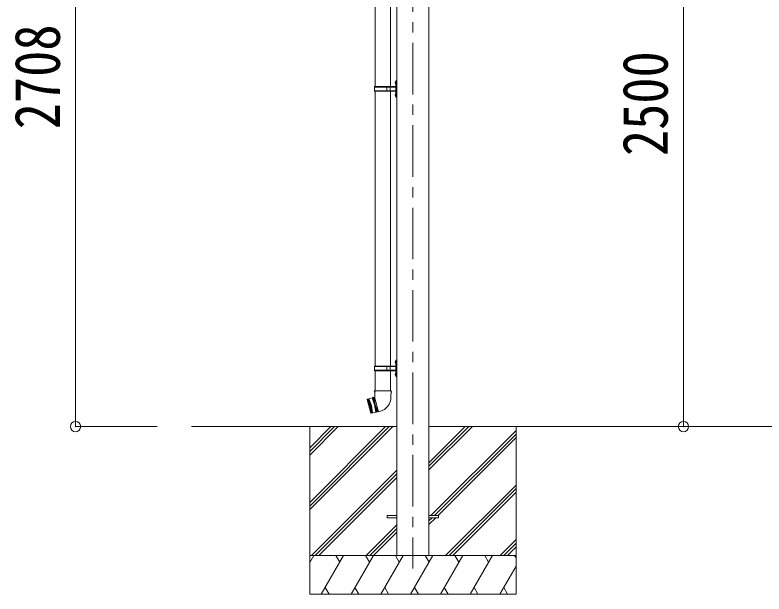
# Model space of a CAD drawing. Units: millimetres at full size, sheet at 1:40. Extents: x -11243 to 11243, y -7760 to 7760.
# Drawn here: x 769 to 3675, y -5155 to -2907 of the extents above; entities that cross this region are included whole.
import ezdxf
from ezdxf.enums import TextEntityAlignment as Align

# ---------------------------------------------------------------- set-up
doc = ezdxf.new("R2010")
doc.units = ezdxf.units.MM
doc.header["$LTSCALE"] = 40
doc.header["$PDMODE"] = 32
doc.header["$PDSIZE"] = 40
doc.linetypes.add('CHAIN1', pattern=[8, 5, -1, 1, -1])
doc.layers.add('0-3_ELV2', color=7, linetype='Continuous', lineweight=9)
doc.layers.add('0-6_OTH_LINE', color=6, linetype='Continuous', lineweight=9)
doc.styles.add('ＭＳ ゴシック', font='')
doc.styles.get('ＭＳ ゴシック').set_extended_font_data('MS Gothic')

msp = doc.modelspace()

# ---------------------------------------------------------------- linework, layer by layer
at = {"layer": '0-3_ELV2', "color": 5, "linetype": 'CHAIN1'}
msp.add_line((2312.6, -1734.83), (2312.6, -5055.26), dxfattribs=at)
at = {"layer": '0-3_ELV2', "color": 4}
for p, q in [((2250.1, -2005.75), (2250.1, -5004.65)), ((2375.1, -2005.75), (2375.1, -5004.65)), ((2212.6, -4850.15), (2250.1, -4850.15)), ((2212.6, -4850.15), (2212.6, -4859.15)), ((2375.1, -4850.15), (2412.6, -4850.15)), ((2412.6, -4850.15), (2412.6, -4859.15)), ((2212.6, -4859.15), (2250.1, -4859.15)), ((2375.1, -4859.15), (2412.6, -4859.15))]:
    msp.add_line(p, q, dxfattribs=at)
at = {"layer": '0-3_ELV2'}
for p, q in [((2166.25, -2222.65), (2166.25, -3184.65)), ((2225.95, -2222.65), (2225.95, -3184.65)), ((2245.07, -3165.5), (2245.7, -3165.5)), ((2245.07, -3165.5), (2245.07, -3173.8)), ((2245.7, -3165.5), (2246.1, -3165.9)), ((2248.1, -3161.15), (2246.1, -3163.15)), ((2246.1, -3163.15), (2246.1, -3224.15)), ((2248.1, -3161.15), (2248.1, -3226.15)), ((2248.1, -3161.15), (2250.1, -3161.15)), ((2250.1, -3226.15), (2250.1, -3161.15)), ((2163.1, -3186.65), (2164.1, -3184.65)), ((2163.1, -3200.65), (2163.1, -3186.65)), ((2211.6, -3186.65), (2163.1, -3186.65)), ((2245.6, -3184.65), (2164.1, -3184.65)), ((2211.6, -3202.65), (2211.6, -3184.65)), ((2212.35, -3184.65), (2214.35, -3186.65)), ((2245.6, -3186.65), (2214.35, -3186.65)), ((2224.73, -3186.65), (2222.73, -3184.65)), ((2224.73, -3200.65), (2224.73, -3186.65)), ((2243.8, -3167.51), (2245.85, -3168.5)), ((2245.07, -3173.8), (2245.7, -3173.8)), ((2245.85, -3168.5), (2246.46, -3169.65)), ((2163.1, -3200.65), (2164.1, -3202.65)), ((2211.6, -3200.65), (2163.1, -3200.65)), ((2164.1, -3202.65), (2245.6, -3202.65)), ((2166.25, -3202.65), (2166.25, -4269.65)), ((2212.35, -3202.65), (2214.35, -3200.65)), ((2245.6, -3200.65), (2214.35, -3200.65)), ((2224.73, -3200.65), (2222.73, -3202.65)), ((2225.95, -3202.65), (2225.95, -4269.65)), ((2243.8, -3215.51), (2245.85, -3216.5)), ((2245.07, -3213.5), (2245.7, -3213.5)), ((2245.07, -3213.5), (2245.07, -3221.8)), ((2245.07, -3221.8), (2245.7, -3221.8)), ((2245.7, -3213.5), (2245.7, -3221.8)), ((2245.7, -3213.5), (2246.1, -3213.9)), ((2245.7, -3221.8), (2246.1, -3221.4)), ((2245.85, -3216.5), (2246.46, -3217.65)), ((2246.1, -3224.15), (2248.1, -3226.15)), ((2250.1, -3226.15), (2248.1, -3226.15)), ((2163.1, -4271.65), (2164.1, -4269.65)), ((2245.6, -4269.65), (2164.1, -4269.65)), ((2211.6, -4287.65), (2211.6, -4269.65)), ((2212.35, -4269.65), (2214.35, -4271.65)), ((2224.73, -4271.65), (2222.73, -4269.65)), ((2243.8, -4252.51), (2245.85, -4253.5)), ((2245.07, -4250.5), (2245.7, -4250.5)), ((2245.07, -4250.5), (2245.07, -4258.8)), ((2245.07, -4258.8), (2245.7, -4258.8)), ((2245.7, -4250.5), (2246.1, -4250.9)), ((2245.85, -4253.5), (2246.46, -4254.65)), ((2248.1, -4246.15), (2246.1, -4248.15)), ((2246.1, -4248.15), (2246.1, -4309.15)), ((2248.1, -4246.15), (2248.1, -4311.15)), ((2248.1, -4246.15), (2250.1, -4246.15)), ((2250.1, -4311.15), (2250.1, -4246.15)), ((2163.1, -4285.65), (2163.1, -4271.65)), ((2211.6, -4271.65), (2163.1, -4271.65)), ((2163.1, -4285.65), (2164.1, -4287.65)), ((2211.6, -4285.65), (2163.1, -4285.65)), ((2164.1, -4287.65), (2245.6, -4287.65)), ((2166.25, -4287.65), (2166.25, -4365.52)), ((2212.35, -4287.65), (2214.35, -4285.65)), ((2245.6, -4271.65), (2214.35, -4271.65)), ((2245.6, -4285.65), (2214.35, -4285.65)), ((2224.73, -4285.65), (2222.73, -4287.65)), ((2224.73, -4285.65), (2224.73, -4271.65)), ((2225.95, -4287.65), (2225.95, -4365.52)), ((2245.07, -4298.5), (2245.7, -4298.5)), ((2245.07, -4298.5), (2245.07, -4306.8)), ((2245.7, -4298.5), (2245.7, -4306.8)), ((2245.7, -4298.5), (2246.1, -4298.9)), ((2243.8, -4300.51), (2245.85, -4301.5)), ((2245.07, -4306.8), (2245.7, -4306.8)), ((2245.7, -4306.8), (2246.1, -4306.4)), ((2245.85, -4301.5), (2246.46, -4302.65)), ((2246.1, -4309.15), (2248.1, -4311.15)), ((2250.1, -4311.15), (2248.1, -4311.15)), ((2164.4, -4365.52), (2162.7, -4370.02)), ((2164.43, -4370.52), (2162.7, -4370.02)), ((2227.8, -4365.52), (2164.4, -4365.52)), ((2164.4, -4365.52), (2164.54, -4388.76)), ((2227.8, -4365.52), (2227.65, -4390.52)), ((2135.82, -4399.05), (2136.17, -4398.43)), ((2135.82, -4399.05), (2150.13, -4452.46)), ((2154.04, -4393.65), (2136.17, -4398.43)), ((2150.75, -4452.82), (2136.17, -4398.43)), ((2140.04, -4397.4), (2154.61, -4451.78)), ((2144.43, -4425.37), (2140.04, -4397.4)), ((2141.97, -4396.88), (2156.54, -4451.26)), ((2152.15, -4423.3), (2141.97, -4396.88)), ((2156.68, -4391.9), (2154.04, -4393.65)), ((2156.68, -4391.9), (2158.61, -4391.39)), ((2171.77, -4448.22), (2156.68, -4391.9)), ((2161.58, -4390.85), (2158.61, -4391.39)), ((2158.61, -4391.39), (2173.7, -4447.7)), ((2164.48, -4390.07), (2161.58, -4390.85)), ((2161.58, -4390.85), (2166.16, -4419.54)), ((2164.54, -4388.76), (2164.15, -4388.87)), ((2164.15, -4388.87), (2179.76, -4447.11)), ((2144.43, -4425.37), (2154.61, -4451.78)), ((2152.15, -4423.3), (2156.54, -4451.26)), ((2176.54, -4446.68), (2166.16, -4419.54)), ((2150.75, -4452.82), (2150.13, -4452.46)), ((2168.62, -4448.03), (2150.75, -4452.82)), ((2171.77, -4448.22), (2168.62, -4448.03)), ((2171.77, -4448.22), (2173.7, -4447.7)), ((2176.54, -4446.68), (2173.7, -4447.7)), ((2179.43, -4445.91), (2176.54, -4446.68)), ((2179.76, -4447.11), (2184.67, -4445.8)), ((1453.77, -4504.65), (2250.1, -4504.65)), ((1912.6, -4504.65), (1912.6, -5154.65)), ((1912.6, -4798.83), (2206.78, -4504.65)), ((1912.6, -4812.97), (2220.93, -4504.65)), ((1912.6, -4827.11), (2235.07, -4504.65)), ((1912.6, -4614.98), (2022.94, -4504.65)), ((1912.6, -4600.84), (2008.79, -4504.65)), ((1912.6, -4586.7), (1994.65, -4504.65)), ((2375.1, -4672.98), (2543.44, -4504.65)), ((2375.1, -4658.84), (2529.29, -4504.65)), ((2375.1, -4644.7), (2515.15, -4504.65)), ((2375.1, -4504.65), (4150.1, -4504.65)), ((2381.78, -4850.15), (2712.6, -4519.33)), ((2712.6, -4504.65), (2712.6, -5154.65)), ((2395.92, -4850.15), (2712.6, -4533.47)), ((2410.07, -4850.15), (2712.6, -4547.61)), ((1918.91, -5004.65), (2250.1, -4673.46)), ((1933.05, -5004.65), (2250.1, -4687.6)), ((1947.2, -5004.65), (2250.1, -4701.75)), ((2439.41, -5004.65), (2712.6, -4731.46)), ((2453.55, -5004.65), (2712.6, -4745.6)), ((2467.7, -5004.65), (2712.6, -4759.75)), ((2375.1, -4885.11), (2401.07, -4859.15)), ((2375.1, -4870.97), (2386.92, -4859.15)), ((2250.1, -4885.59), (2131.05, -5004.65)), ((2145.19, -5004.65), (2250.1, -4899.74)), ((2159.33, -5004.65), (2250.1, -4913.88)), ((2651.55, -5004.65), (2712.6, -4943.59)), ((2665.69, -5004.65), (2712.6, -4957.73)), ((2679.83, -5004.65), (2712.6, -4971.88)), ((2712.6, -5004.65), (1912.6, -5004.65)), ((1912.6, -5032.15), (1928.48, -5004.65)), ((1957.35, -5154.65), (2043.95, -5004.65)), ((2028.95, -5030.63), (2013.95, -5004.65)), ((2072.82, -5154.65), (2159.42, -5004.65)), ((2144.42, -5030.63), (2129.42, -5004.65)), ((2188.29, -5154.65), (2274.89, -5004.65)), ((2259.89, -5030.63), (2244.89, -5004.65)), ((2303.76, -5154.65), (2390.36, -5004.65)), ((2375.36, -5030.63), (2360.36, -5004.65)), ((2419.23, -5154.65), (2505.83, -5004.65)), ((2490.83, -5030.63), (2475.83, -5004.65)), ((2534.7, -5154.65), (2621.3, -5004.65)), ((2591.3, -5004.65), (2606.3, -5030.63)), ((2706.77, -5004.65), (2712.6, -5014.75)), ((2650.17, -5154.65), (2712.6, -5046.51)), ((1972.35, -5128.67), (1987.35, -5154.65)), ((2087.82, -5128.67), (2102.82, -5154.65)), ((2203.29, -5128.67), (2218.29, -5154.65)), ((2318.76, -5128.67), (2333.76, -5154.65)), ((2434.23, -5128.67), (2449.23, -5154.65)), ((2549.7, -5128.67), (2564.7, -5154.65)), ((2665.17, -5128.67), (2680.17, -5154.65)), ((1912.6, -5154.65), (2712.6, -5154.65))]:
    msp.add_line(p, q, dxfattribs=at)
at = {"layer": '0-3_ELV2', "color": 6}
for p, q in [((1004.13, -4504.65), (1320.37, -4504.65)), ((3361.99, -4504.65), (2721.97, -4504.65))]:
    msp.add_line(p, q, dxfattribs=at)
at = {"layer": '0-3_ELV2'}
for points in [[(2245.7, -3165.5), (2245.7, -3173.8), (2246.1, -3173.4)], [(2243.8, -3171.8), (2245.85, -3170.8), (2246.46, -3169.65)], [(2243.8, -3219.8), (2245.85, -3218.8), (2246.46, -3217.65)], [(2243.8, -4256.8), (2245.85, -4255.8), (2246.46, -4254.65)], [(2245.7, -4250.5), (2245.7, -4258.8), (2246.1, -4258.4)], [(2243.8, -4304.8), (2245.85, -4303.8), (2246.46, -4302.65)], [(2227.8, -4365.52), (2229.3, -4370.02), (2227.77, -4370.52)], [(2154.04, -4393.65), (2164.23, -4420.06), (2168.62, -4448.03)]]:
    msp.add_lwpolyline(points, dxfattribs=at)
for centre, radius, start, end in [((2249.4, -3169.65), 6, 136.21765, 223.78235), ((2245.6, -3184.15), 0.5, 270, 0), ((2245.6, -3186.15), 0.5, 270, 0), ((2249.4, -3217.65), 6, 136.21765, 223.78235), ((2245.6, -3201.15), 0.5, 0, 90), ((2245.6, -3203.15), 0.5, 0, 90), ((2249.4, -4254.65), 6, 136.21765, 223.78235), ((2245.6, -4269.15), 0.5, 270, 0), ((2249.4, -4302.65), 6, 136.21765, 223.78235), ((2245.6, -4271.15), 0.5, 270, 0), ((2245.6, -4286.15), 0.5, 0, 90), ((2245.6, -4288.15), 0.5, 0, 90), ((2169.66, -4389.77), 58, 285, 359.65623)]:
    msp.add_arc(centre, radius, start, end, dxfattribs=at)
at = {"layer": '0-3_ELV2', "color": 6}
for p in [(1004.13, -4504.65), (3361.99, -4504.65)]:
    msp.add_point(p, dxfattribs=at)
at = {"layer": '0-6_OTH_LINE'}
for p, q in [((1004.13, -4504.65), (1004.13, -1796.41)), ((3361.99, -2004.65), (3361.99, -4504.65))]:
    msp.add_line(p, q, dxfattribs=at)

# ---------------------------------------------------------------- texts
at = {"layer": '0-3_ELV2', "style": 'ＭＳ ゴシック', "width": 0.85}
for s, p in [('2708', (996.13, -3350.53)), ('2500', (3353.99, -3454.65))]:
    msp.add_text(s, height=176, rotation=90, dxfattribs=at).set_placement(p, align=Align.BOTTOM_LEFT)

doc.saveas('drawing.dxf')
